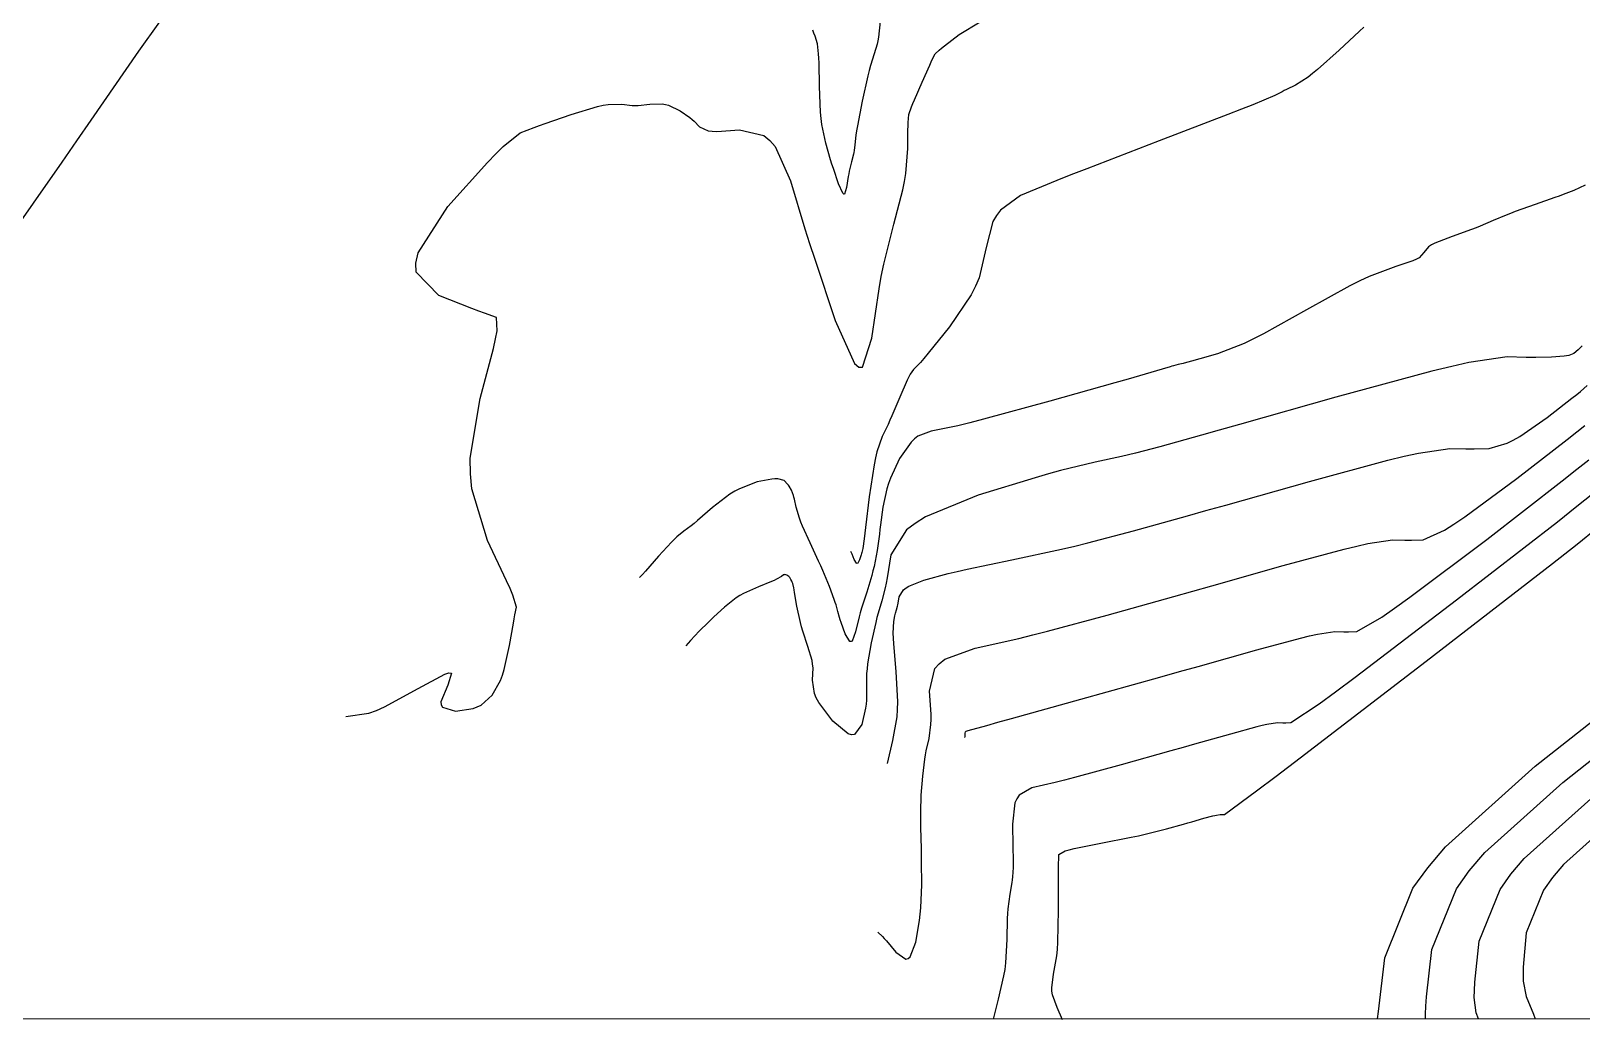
# Model space of a CAD drawing. Header units: metres. Extents: x 837117 to 838477, y 1189012 to 1191015.
# Drawn here: x 837714.7 to 837775.3, y 1189013.8 to 1189052.5 of the extents above; entities that cross this region are included whole.
import ezdxf

# ---------------------------------------------------------------- set-up
doc = ezdxf.new("R2010")
doc.units = ezdxf.units.M
doc.header["$LTSCALE"] = 0.3
doc.layers.add('COORD', color=7, linetype='Continuous', lineweight=20)
doc.layers.add('COTAS 10', color=1, linetype='Continuous')
doc.layers.add('COTAS INT', color=252, linetype='Continuous')

msp = doc.modelspace()

# ---------------------------------------------------------------- linework, layer by layer
at = {"layer": 'COORD'}
msp.add_line((837476.514, 1189013.872), (838476.514, 1189013.872), dxfattribs=at)
msp.add_lwpolyline([(837476.514, 1189013.872), (838476.514, 1189013.872), (838476.514, 1191013.872), (837476.514, 1191013.872)], close=True, dxfattribs=at)
at = {"layer": 'COTAS 10'}
for points, elevation in [([(837726.987, 1189025.69), (837727.89, 1189025.827), (837728.186, 1189025.931), (837728.502, 1189026.064), (837729.809, 1189026.782), (837730.861, 1189027.352), (837731.016, 1189027.392), (837731.113, 1189027.38), (837730.97, 1189026.912), (837730.697, 1189026.268), (837730.711, 1189026.147), (837730.763, 1189026.05), (837731.277, 1189025.903), (837731.963, 1189026.006), (837732.124, 1189026.065), (837732.274, 1189026.139), (837732.71, 1189026.519), (837733.031, 1189027.103), (837733.107, 1189027.305), (837733.178, 1189027.525), (837733.388, 1189028.465), (837733.536, 1189029.337), (837733.568, 1189029.514), (837733.596, 1189029.662), (837733.664, 1189029.964), (837733.515, 1189030.436), (837733.407, 1189030.691), (837733.269, 1189031), (837732.527, 1189032.568), (837731.914, 1189034.587), (837731.858, 1189035.181), (837731.851, 1189035.791), (837732.233, 1189038.118), (837732.759, 1189040.079), (837732.841, 1189040.458), (837732.897, 1189040.766), (837732.872, 1189041.285), (837732.405, 1189041.451), (837732.182, 1189041.536), (837731.918, 1189041.638), (837730.628, 1189042.15), (837729.735, 1189043.061), (837729.722, 1189043.416), (837729.811, 1189043.816), (837730.977, 1189045.628), (837732.523, 1189047.349), (837732.851, 1189047.69), (837733.137, 1189047.974), (837733.807, 1189048.511), (837734.349, 1189048.715), (837734.554, 1189048.789), (837734.782, 1189048.87), (837735.802, 1189049.224), (837736.82, 1189049.531), (837737.046, 1189049.582), (837737.249, 1189049.618), (837737.78, 1189049.626), (837738.176, 1189049.573), (837738.293, 1189049.57), (837738.413, 1189049.572), (837738.875, 1189049.623), (837739.349, 1189049.636), (837739.478, 1189049.614), (837739.605, 1189049.581), (837740.055, 1189049.37), (837740.44, 1189049.1), (837740.527, 1189049.03), (837740.605, 1189048.962), (837740.816, 1189048.734), (837741.15, 1189048.586), (837741.306, 1189048.57), (837741.489, 1189048.563), (837742.379, 1189048.626), (837743.334, 1189048.399), (837743.559, 1189048.21), (837743.766, 1189047.966), (837744.37, 1189046.626), (837744.937, 1189044.757), (837745.121, 1189044.178), (837745.317, 1189043.573), (837746.123, 1189041.167), (837746.879, 1189039.492), (837747.044, 1189039.348), (837747.189, 1189039.343), (837747.555, 1189040.477), (837747.832, 1189042.401), (837747.923, 1189042.893), (837748.019, 1189043.367), (837748.414, 1189044.936), (837748.761, 1189046.273), (837748.827, 1189046.602), (837748.88, 1189046.914), (837748.962, 1189047.89), (837748.965, 1189048.617), (837748.969, 1189048.771), (837748.974, 1189048.905), (837749.003, 1189049.218), (837749.104, 1189049.522), (837749.154, 1189049.65), (837749.215, 1189049.798), (837749.515, 1189050.489), (837749.815, 1189051.154), (837749.875, 1189051.286), (837749.925, 1189051.394), (837750.024, 1189051.595), (837750.189, 1189051.741), (837750.281, 1189051.816), (837750.393, 1189051.905), (837750.966, 1189052.35), (837751.786, 1189052.847)], 1640), ([(837747.79, 1189017.264), (837747.966, 1189017.096), (837748.038, 1189017.018), (837748.119, 1189016.926), (837748.492, 1189016.479), (837748.878, 1189016.211), (837748.967, 1189016.232), (837749.048, 1189016.295), (837749.276, 1189016.864), (837749.418, 1189017.719), (837749.445, 1189017.962), (837749.467, 1189018.208), (837749.501, 1189019.117), (837749.496, 1189020.025), (837749.493, 1189020.271), (837749.49, 1189020.513), (837749.474, 1189021.366), (837749.472, 1189022.179), (837749.478, 1189022.397), (837749.486, 1189022.611), (837749.541, 1189023.357), (837749.623, 1189024.024), (837749.649, 1189024.189), (837749.677, 1189024.344), (837749.788, 1189024.833), (837749.865, 1189025.379), (837749.871, 1189025.571), (837749.87, 1189025.781), (837749.81, 1189026.684), (837750.019, 1189027.561), (837750.188, 1189027.754), (837750.406, 1189027.926), (837751.592, 1189028.366), (837753.297, 1189028.746), (837753.841, 1189028.879), (837754.416, 1189029.025), (837756.754, 1189029.655), (837759.356, 1189030.384), (837760.097, 1189030.593), (837760.848, 1189030.804), (837763.634, 1189031.59), (837766.021, 1189032.232), (837766.519, 1189032.353), (837766.946, 1189032.45), (837767.903, 1189032.591), (837768.39, 1189032.579), (837768.521, 1189032.578), (837768.651, 1189032.579), (837769.108, 1189032.592), (837769.942, 1189032.974), (837770.31, 1189033.207), (837770.737, 1189033.495), (837772.774, 1189034.996), (837774.736, 1189036.515), (837775.115, 1189036.815), (837775.424, 1189037.062)], 1650), ([(837771.274, 1189013.872), (837771.179, 1189014.104), (837771.106, 1189014.702), (837771.113, 1189014.982), (837771.132, 1189015.31), (837771.297, 1189016.909), (837772.113, 1189018.93), (837772.542, 1189019.525), (837773.059, 1189020.136), (837775.659, 1189022.472)], 1670)]:
    msp.add_lwpolyline(points, dxfattribs=dict(at, elevation=elevation))
at = {"layer": 'COTAS INT'}
for points, elevation in [([(837720.521, 1189054.001), (837718.884, 1189051.7), (837717.014, 1189048.994), (837716.455, 1189048.189), (837715.878, 1189047.358), (837713.646, 1189044.155)], 1638), ([(837747.879, 1189052.863), (837747.812, 1189052.241), (837747.788, 1189052.097), (837747.761, 1189051.965), (837747.646, 1189051.592), (837747.495, 1189051.131), (837747.446, 1189050.944), (837747.394, 1189050.731), (837747.18, 1189049.747), (837746.992, 1189048.783), (837746.957, 1189048.582), (837746.928, 1189048.411), (837746.883, 1189048.03), (837746.865, 1189047.81), (837746.853, 1189047.74), (837746.838, 1189047.666), (837746.76, 1189047.365), (837746.671, 1189047.013), (837746.649, 1189046.906), (837746.629, 1189046.795), (837746.567, 1189046.363), (837746.484, 1189046.108), (837746.452, 1189046.109), (837746.415, 1189046.142), (837746.245, 1189046.518), (837746.048, 1189047.113), (837745.994, 1189047.282), (837745.941, 1189047.455), (837745.75, 1189048.095), (837745.596, 1189048.835), (837745.567, 1189049.069), (837745.542, 1189049.317), (837745.502, 1189050.319), (837745.487, 1189051.236), (837745.48, 1189051.43), (837745.471, 1189051.598), (837745.426, 1189051.987), (837745.33, 1189052.287), (837745.289, 1189052.399), (837745.242, 1189052.524)], 1638), ([(837766.784, 1189052.634), (837766.618, 1189052.482), (837765.818, 1189051.738), (837764.977, 1189050.981), (837764.785, 1189050.822), (837764.609, 1189050.685), (837764.12, 1189050.369), (837763.766, 1189050.201), (837763.676, 1189050.157), (837763.589, 1189050.113), (837763.304, 1189049.963), (837762.449, 1189049.603), (837762.004, 1189049.427), (837761.468, 1189049.218), (837758.78, 1189048.188), (837755.955, 1189047.103), (837755.334, 1189046.86), (837754.782, 1189046.641), (837753.37, 1189046.054), (837752.58, 1189045.484), (837752.421, 1189045.276), (837752.288, 1189045.045), (837752.022, 1189044.026), (837751.744, 1189042.842), (837751.603, 1189042.507), (837751.434, 1189042.168), (837750.593, 1189040.917), (837749.756, 1189039.888), (837749.589, 1189039.689), (837749.45, 1189039.528), (837749.185, 1189039.255), (837749.053, 1189039.072), (837748.999, 1189038.966), (837748.937, 1189038.838), (837748.649, 1189038.175), (837748.336, 1189037.442), (837748.259, 1189037.269), (837748.185, 1189037.109), (837747.95, 1189036.637), (837747.745, 1189036.039), (837747.691, 1189035.8), (837747.637, 1189035.528), (837747.45, 1189034.278), (837747.301, 1189033.08), (837747.246, 1189032.64), (837747.195, 1189032.252), (837747.165, 1189032.106), (837747.153, 1189032.06), (837747.14, 1189032.01), (837747.076, 1189031.809), (837746.998, 1189031.678), (837746.975, 1189031.673), (837746.952, 1189031.681), (837746.865, 1189031.824), (837746.778, 1189032.039), (837746.755, 1189032.093), (837746.733, 1189032.145)], 1642), ([(837775.438, 1189046.454), (837775.002, 1189046.257), (837774.585, 1189046.092), (837774.43, 1189046.035), (837774.258, 1189045.973), (837773.492, 1189045.707), (837772.705, 1189045.428), (837772.519, 1189045.358), (837772.347, 1189045.291), (837771.841, 1189045.072), (837771.342, 1189044.857), (837771.175, 1189044.792), (837770.996, 1189044.724), (837770.241, 1189044.458), (837769.563, 1189044.19), (837769.431, 1189044.122), (837769.323, 1189044.055), (837769.136, 1189043.833), (837768.949, 1189043.623), (837768.842, 1189043.564), (837768.71, 1189043.504), (837768.035, 1189043.285), (837766.994, 1189042.889), (837766.632, 1189042.718), (837766.239, 1189042.521), (837764.553, 1189041.585), (837762.866, 1189040.646), (837762.472, 1189040.447), (837762.11, 1189040.274), (837761.067, 1189039.866), (837760.372, 1189039.67), (837760.229, 1189039.63), (837760.108, 1189039.596), (837759.85, 1189039.523), (837759.73, 1189039.491), (837759.66, 1189039.475), (837759.529, 1189039.447), (837759.35, 1189039.403), (837759.286, 1189039.385), (837759.214, 1189039.364), (837758.901, 1189039.267), (837758.011, 1189039.006), (837757.575, 1189038.882), (837757.057, 1189038.734), (837754.506, 1189038.015), (837751.919, 1189037.308), (837751.378, 1189037.168), (837750.914, 1189037.053), (837749.874, 1189036.842), (837749.355, 1189036.646), (837749.219, 1189036.541), (837749.087, 1189036.413), (837748.639, 1189035.771), (837748.279, 1189035.002), (837748.203, 1189034.794), (837748.137, 1189034.589), (837747.984, 1189033.87), (837747.896, 1189033.183), (837747.871, 1189032.999), (837747.846, 1189032.817), (837747.755, 1189032.183), (837747.637, 1189031.557), (837747.595, 1189031.382), (837747.549, 1189031.205), (837747.352, 1189030.557), (837747.149, 1189029.92), (837747.101, 1189029.749), (837747.055, 1189029.582), (837746.916, 1189028.997), (837746.783, 1189028.641), (837746.74, 1189028.617), (837746.695, 1189028.625), (837746.514, 1189028.923), (837746.351, 1189029.366), (837746.317, 1189029.466), (837746.288, 1189029.555), (837746.226, 1189029.795), (837746.157, 1189030.051), (837746.123, 1189030.151), (837746.084, 1189030.264), (837745.891, 1189030.775), (837745.634, 1189031.397), (837745.555, 1189031.579), (837745.472, 1189031.765), (837745.141, 1189032.473), (837744.842, 1189033.134), (837744.778, 1189033.291), (837744.724, 1189033.437), (837744.596, 1189033.868), (837744.524, 1189034.188), (837744.504, 1189034.263), (837744.483, 1189034.332), (837744.409, 1189034.533), (837744.319, 1189034.69), (837744.29, 1189034.732), (837744.258, 1189034.773), (837744.124, 1189034.912), (837743.871, 1189034.985), (837743.764, 1189034.984), (837743.641, 1189034.973), (837743.063, 1189034.857), (837742.381, 1189034.596), (837742.192, 1189034.495), (837742.004, 1189034.38), (837741.323, 1189033.858), (837740.737, 1189033.348), (837740.608, 1189033.241), (837740.494, 1189033.149), (837740.203, 1189032.937), (837739.932, 1189032.715), (837739.83, 1189032.617), (837739.717, 1189032.502), (837739.212, 1189031.953), (837738.698, 1189031.377), (837738.58, 1189031.245), (837738.472, 1189031.125)], 1644), ([(837775.33, 1189040.182), (837775.243, 1189040.099), (837775.167, 1189040.029), (837774.994, 1189039.874), (837774.804, 1189039.806), (837774.718, 1189039.791), (837774.617, 1189039.777), (837774.13, 1189039.739), (837773.51, 1189039.723), (837773.324, 1189039.723), (837773.133, 1189039.724), (837772.393, 1189039.744), (837770.893, 1189039.523), (837770.223, 1189039.372), (837769.441, 1189039.183), (837765.699, 1189038.175), (837761.929, 1189037.11), (837761.129, 1189036.884), (837760.436, 1189036.689), (837758.818, 1189036.234), (837757.866, 1189035.984), (837757.592, 1189035.918), (837757.315, 1189035.854), (837756.278, 1189035.632), (837754.929, 1189035.304), (837754.455, 1189035.173), (837753.938, 1189035.023), (837751.706, 1189034.336), (837749.652, 1189033.489), (837749.247, 1189033.24), (837748.913, 1189032.983), (837748.298, 1189032.004), (837748.149, 1189031.106), (837748.11, 1189030.902), (837748.071, 1189030.718), (837747.937, 1189030.211), (837747.796, 1189029.727), (837747.752, 1189029.557), (837747.707, 1189029.371), (837747.53, 1189028.567), (837747.387, 1189027.749), (837747.364, 1189027.553), (837747.347, 1189027.372), (837747.348, 1189026.83), (837747.348, 1189026.331), (837747.331, 1189026.177), (837747.307, 1189026.016), (837747.161, 1189025.376), (837746.869, 1189024.981), (837746.754, 1189024.973), (837746.623, 1189025.01), (837746.023, 1189025.514), (837745.477, 1189026.242), (837745.38, 1189026.42), (837745.306, 1189026.588), (837745.233, 1189027.113), (837745.253, 1189027.594), (837745.238, 1189027.736), (837745.213, 1189027.881), (837745.05, 1189028.433), (837744.85, 1189029.024), (837744.802, 1189029.192), (837744.758, 1189029.363), (837744.625, 1189030), (837744.533, 1189030.532), (837744.514, 1189030.638), (837744.498, 1189030.725), (837744.462, 1189030.89), (837744.439, 1189030.943), (837744.432, 1189030.96), (837744.424, 1189030.978), (837744.39, 1189031.05), (837744.343, 1189031.122), (837744.327, 1189031.14), (837744.309, 1189031.157), (837744.233, 1189031.213), (837744.148, 1189031.236), (837744.124, 1189031.233), (837744.101, 1189031.226), (837744.017, 1189031.167), (837743.828, 1189031.053), (837743.739, 1189031.011), (837743.633, 1189030.965), (837743.118, 1189030.762), (837742.537, 1189030.499), (837742.39, 1189030.415), (837742.249, 1189030.327), (837741.788, 1189029.967), (837741.38, 1189029.584), (837741.272, 1189029.481), (837741.166, 1189029.38), (837740.802, 1189029.024), (837740.463, 1189028.661), (837740.373, 1189028.555), (837740.285, 1189028.447)], 1646), ([(837748.164, 1189023.854), (837748.376, 1189024.752), (837748.539, 1189025.673), (837748.558, 1189025.959), (837748.567, 1189026.258), (837748.508, 1189027.448), (837748.412, 1189028.525), (837748.399, 1189028.752), (837748.391, 1189028.949), (837748.408, 1189029.404), (837748.457, 1189029.629), (837748.482, 1189029.729), (837748.522, 1189029.865), (837748.56, 1189030.007), (837748.57, 1189030.059), (837748.581, 1189030.116), (837748.623, 1189030.368), (837748.796, 1189030.643), (837748.89, 1189030.715), (837749.003, 1189030.785), (837749.579, 1189031.022), (837750.537, 1189031.281), (837750.892, 1189031.365), (837751.285, 1189031.454), (837753.027, 1189031.818), (837754.97, 1189032.233), (837755.49, 1189032.354), (837756.002, 1189032.477), (837757.786, 1189032.945), (837759.896, 1189033.537), (837760.613, 1189033.738), (837761.388, 1189033.957), (837764.667, 1189034.882), (837767.731, 1189035.708), (837768.371, 1189035.863), (837768.92, 1189035.986), (837770.148, 1189036.168), (837770.773, 1189036.152), (837770.942, 1189036.151), (837771.108, 1189036.152), (837771.695, 1189036.169), (837772.392, 1189036.371), (837772.628, 1189036.489), (837772.882, 1189036.633), (837773.957, 1189037.378), (837774.925, 1189038.128), (837775.113, 1189038.276), (837775.265, 1189038.398), (837775.524, 1189038.623)], 1648), ([(837751.192, 1189024.872), (837751.194, 1189024.882), (837751.201, 1189024.914), (837751.206, 1189024.95), (837751.207, 1189024.963), (837751.206, 1189024.976), (837751.202, 1189025.035), (837751.216, 1189025.093), (837751.227, 1189025.105), (837751.241, 1189025.117), (837751.319, 1189025.145), (837752.054, 1189025.345), (837752.483, 1189025.463), (837753.009, 1189025.609), (837755.722, 1189026.366), (837758.815, 1189027.232), (837759.581, 1189027.447), (837760.307, 1189027.651), (837762.602, 1189028.297), (837764.31, 1189028.757), (837764.667, 1189028.844), (837764.973, 1189028.913), (837765.658, 1189029.014), (837766.006, 1189029.005), (837766.193, 1189029.005), (837766.52, 1189029.015), (837767.493, 1189029.576), (837767.993, 1189029.924), (837768.593, 1189030.356), (837771.592, 1189032.614), (837774.546, 1189034.902), (837775.118, 1189035.354), (837775.583, 1189035.727)], 1652), ([(837775.741, 1189034.391), (837775.12, 1189033.893), (837774.356, 1189033.29), (837770.409, 1189030.232), (837766.448, 1189027.218), (837765.675, 1189026.642), (837765.043, 1189026.178), (837763.933, 1189025.438), (837763.736, 1189025.432), (837763.679, 1189025.431), (837763.623, 1189025.432), (837763.413, 1189025.437), (837762.999, 1189025.376), (837762.815, 1189025.334), (837762.6, 1189025.282), (837761.569, 1189025.005), (837760.167, 1189024.61), (837759.718, 1189024.483), (837759.242, 1189024.35), (837757.301, 1189023.807), (837755.48, 1189023.309), (837755.079, 1189023.205), (837754.722, 1189023.114), (837753.809, 1189022.906), (837753.313, 1189022.619), (837753.221, 1189022.478), (837753.148, 1189022.311), (837753.046, 1189021.485), (837753.065, 1189020.617), (837753.069, 1189020.423), (837753.072, 1189020.248), (837753.077, 1189019.786), (837753.057, 1189019.423), (837753.045, 1189019.313), (837753.029, 1189019.198), (837752.947, 1189018.744), (837752.866, 1189018.177), (837752.851, 1189017.991), (837752.84, 1189017.792), (837752.826, 1189016.968), (837752.778, 1189016.06), (837752.746, 1189015.808), (837752.705, 1189015.556), (837752.488, 1189014.645), (837752.299, 1189013.858)], 1654), ([(837755.012, 1189013.829), (837754.795, 1189014.317), (837754.613, 1189014.809), (837754.592, 1189014.949), (837754.584, 1189015.091), (837754.661, 1189015.618), (837754.788, 1189016.33), (837754.811, 1189016.589), (837754.829, 1189016.874), (837754.851, 1189018.124), (837754.845, 1189019.279), (837754.844, 1189019.504), (837754.845, 1189019.688), (837754.851, 1189020.008), (837754.86, 1189020.057), (837754.862, 1189020.069), (837754.863, 1189020.081), (837754.865, 1189020.12), (837754.865, 1189020.188), (837754.864, 1189020.209), (837754.862, 1189020.302), (837755.113, 1189020.434), (837755.271, 1189020.48), (837755.469, 1189020.53), (837756.506, 1189020.741), (837757.685, 1189020.972), (837757.972, 1189021.033), (837758.243, 1189021.093), (837759.077, 1189021.302), (837759.741, 1189021.488), (837759.903, 1189021.534), (837760.057, 1189021.577), (837760.537, 1189021.712), (837760.889, 1189021.807), (837760.963, 1189021.825), (837761.026, 1189021.839), (837761.167, 1189021.86), (837761.239, 1189021.858), (837761.278, 1189021.858), (837761.345, 1189021.86), (837762.594, 1189022.781), (837763.358, 1189023.36), (837764.303, 1189024.079), (837769.226, 1189027.85), (837774.167, 1189031.677), (837775.123, 1189032.432), (837775.9, 1189033.055)], 1656), ([(837767.327, 1189013.872), (837767.357, 1189014.157), (837767.608, 1189016.256), (837768.707, 1189018.978), (837769.285, 1189019.78), (837769.981, 1189020.603), (837773.484, 1189023.75), (837776.984, 1189026.505)], 1666), ([(837769.202, 1189013.872), (837769.194, 1189014.057), (837769.213, 1189014.365), (837769.244, 1189014.734), (837769.452, 1189016.582), (837770.41, 1189018.954), (837770.913, 1189019.653), (837771.52, 1189020.37), (837774.572, 1189023.111), (837777.635, 1189025.537)], 1668), ([(837776.747, 1189021.834), (837774.598, 1189019.903), (837774.17, 1189019.398), (837773.816, 1189018.905), (837773.141, 1189017.235), (837773.019, 1189015.887), (837773.013, 1189015.599), (837773.018, 1189015.347), (837773.137, 1189014.743), (837773.416, 1189014.059), (837773.482, 1189013.872)], 1672)]:
    msp.add_lwpolyline(points, dxfattribs=dict(at, elevation=elevation))

doc.saveas('drawing.dxf')
